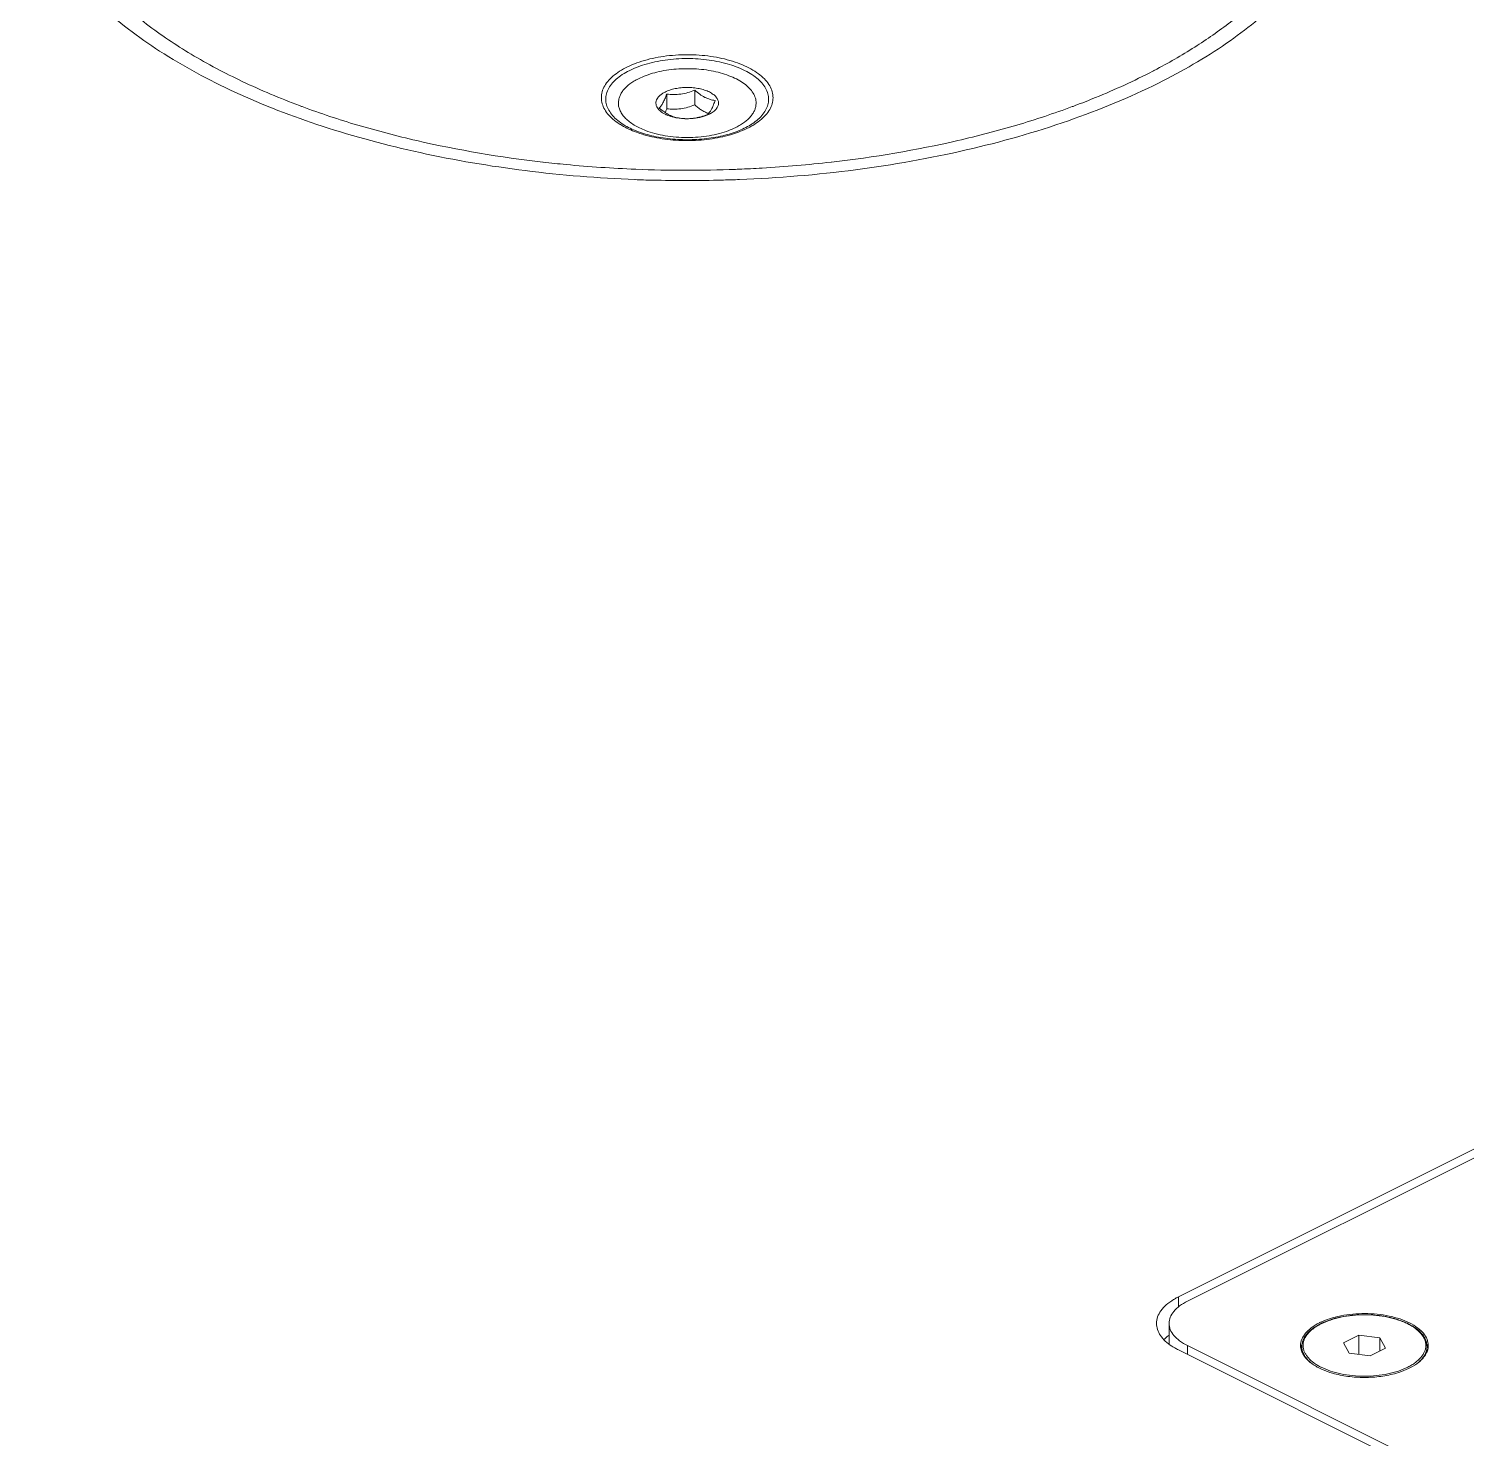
# Model space of a CAD drawing. Header units: millimetres. Extents: x 0 to 9253, y 0 to 2730.
# Drawn here: x 2933.3 to 3048.1, y 2234.9 to 2347.5 of the extents above; entities that cross this region are included whole.
import ezdxf

# ---------------------------------------------------------------- set-up
doc = ezdxf.new("R2010")
doc.units = ezdxf.units.MM
doc.layers.get('0').update_dxf_attribs({"lineweight": 13})

# ---------------------------------------------------------------- blocks, each defined once
blk = doc.blocks.new('A$C73496000')
for p, q in [((-29.5, -1.01), (-29.5, -2.18)), ((-27.26, -0.71), (-27.26, -1.88)), ((-33.17, -3.3), (-33.17, -3.3)), ((-22.55, -3.3), (-22.55, -3.3))]:
    blk.add_line(p, q)
for centre, radius, start, end in [((-30.14, 1.48), 5.8, 237.4381, 240.9419), ((-27.89, 1.66), 4.64, 262.37, 262.9692), ((-27.89, 1.72), 4.7, 262.969, 263.5057), ((-27.87, 1.91), 4.89, 263.5341, 267.8225), ((-27.86, 1.99), 4.97, 267.8168, 269.1968), ((-27.86, 2), 4.98, 269.1913, 273.3539), ((-27.25, -0.3), 2.58, 293.6648, 296.55), ((-25.31, -0.18), 2.53, 249.5481, 249.753), ((-25.31, -0.18), 2.53, 249.7532, 250.4657), ((-27.01, -1.79), 1.16, 318.1032, 318.6973), ((-25.52, 1.38), 5.69, 298.8557, 302.5952)]:
    blk.add_arc(centre, radius, start, end)
for points, knots in [([(-33.27, -3.41), (-33.45, -3.29), (-33.8, -3.04), (-34.22, -2.61), (-34.53, -2.15), (-34.7, -1.67), (-34.74, -1.18), (-34.63, -0.69), (-34.39, -0.21), (-34.02, 0.23), (-33.54, 0.64), (-32.95, 1.02), (-32.26, 1.35), (-31.2, 1.73), (-29.72, 2.05), (-28.49, 2.13), (-27.86, 2.13)], [0, 0, 0, 0, 0.060741, 0.115522, 0.165007, 0.210569, 0.254278, 0.298617, 0.345922, 0.397933, 0.45565, 0.519432, 0.589136, 0.664247, 0.827173, 1, 1, 1, 1]), ([(-33.17, -3.3), (-33.34, -3.19), (-33.63, -2.95), (-33.99, -2.54), (-34.24, -2.11), (-34.37, -1.66), (-34.37, -1.2), (-34.24, -0.75), (-34, -0.31), (-33.64, 0.09), (-33.17, 0.47), (-32.39, 0.95), (-31.2, 1.41), (-29.59, 1.75), (-28.45, 1.83), (-27.86, 1.83)], [0, 0, 0, 0, 0.05874, 0.111788, 0.159975, 0.204822, 0.248462, 0.293292, 0.341448, 0.394456, 0.453152, 0.517791, 0.66362, 0.827059, 1, 1, 1, 1]), ([(-27.86, 2.13), (-27.23, 2.13), (-26, 2.05), (-24.53, 1.73), (-23.47, 1.35), (-22.78, 1.02), (-22.19, 0.64), (-21.7, 0.23), (-21.33, -0.21), (-21.09, -0.69), (-20.99, -1.18), (-21.02, -1.67), (-21.2, -2.15), (-21.5, -2.61), (-21.93, -3.04), (-22.27, -3.29), (-22.46, -3.41)], [0, 0, 0, 0, 0.172833, 0.335756, 0.410866, 0.480569, 0.544349, 0.602064, 0.654073, 0.701376, 0.745714, 0.789424, 0.834986, 0.884474, 0.939256, 1, 1, 1, 1]), ([(-27.86, 1.83), (-27.28, 1.83), (-26.13, 1.75), (-24.53, 1.41), (-23.34, 0.95), (-22.56, 0.47), (-22.09, 0.09), (-21.73, -0.31), (-21.48, -0.75), (-21.35, -1.2), (-21.35, -1.66), (-21.48, -2.11), (-21.73, -2.54), (-22.09, -2.95), (-22.39, -3.19), (-22.55, -3.3)], [0, 0, 0, 0, 0.172947, 0.336385, 0.482211, 0.546848, 0.605542, 0.658548, 0.706702, 0.751531, 0.795171, 0.840019, 0.888207, 0.941257, 1, 1, 1, 1]), ([(-33.36, -1.73), (-33.36, -1.64), (-33.34, -1.46), (-33.26, -1.19), (-33.13, -0.92), (-32.87, -0.57), (-32.52, -0.26), (-32.11, 0.02), (-31.88, 0.15), (-31.75, 0.21)], [0, 0, 0, 0, 0.102118, 0.207106, 0.317503, 0.435314, 0.697705, 0.843973, 1, 1, 1, 1]), ([(-22.36, -1.73), (-22.36, -1.66), (-22.37, -1.53), (-22.43, -1.25), (-22.59, -0.91), (-22.89, -0.53), (-23.3, -0.18), (-23.8, 0.14), (-24.39, 0.41), (-25.05, 0.64), (-25.77, 0.82), (-26.53, 0.95), (-27.33, 1.01), (-28.13, 1.02), (-28.93, 0.98), (-29.71, 0.87), (-30.45, 0.71), (-31.13, 0.49), (-31.55, 0.31), (-31.75, 0.21)], [0, 0, 0, 0, 0.019029, 0.038363, 0.07896, 0.123687, 0.173594, 0.229061, 0.289952, 0.355752, 0.425673, 0.49873, 0.573805, 0.6497, 0.725184, 0.799045, 0.870125, 0.937404, 1, 1, 1, 1]), ([(-30.19, -2.19), (-30.23, -2.14), (-30.3, -2.03), (-30.36, -1.84), (-30.37, -1.66), (-30.32, -1.47), (-30.21, -1.29), (-30.06, -1.13), (-29.86, -0.98), (-29.71, -0.89), (-29.63, -0.85)], [0, 0, 0, 0, 0.119822, 0.23012, 0.336539, 0.44566, 0.563395, 0.693858, 0.839295, 1, 1, 1, 1]), ([(-30.09, -2.13), (-30.04, -2.08), (-29.93, -1.95), (-29.78, -1.7), (-29.63, -1.38), (-29.54, -1.14), (-29.5, -1.01)], [0, 0, 0, 0, 0.172251, 0.394484, 0.674182, 1, 1, 1, 1]), ([(-29.63, -0.85), (-29.51, -0.79), (-29.24, -0.68), (-28.81, -0.57), (-28.35, -0.5), (-27.86, -0.47), (-27.38, -0.5), (-26.91, -0.57), (-26.48, -0.68), (-26.1, -0.83), (-25.79, -1.02), (-25.55, -1.23), (-25.42, -1.44), (-25.37, -1.61), (-25.36, -1.73), (-25.37, -1.86), (-25.42, -2.02), (-25.55, -2.23), (-25.79, -2.45), (-25.99, -2.56), (-26.09, -2.62)], [0, 0, 0, 0, 0.067708, 0.141686, 0.220117, 0.300861, 0.381603, 0.460036, 0.53401, 0.601719, 0.661917, 0.714225, 0.759575, 0.780504, 0.80086, 0.821216, 0.842144, 0.887493, 0.939804, 1, 1, 1, 1]), ([(-29.5, -1.01), (-29.31, -1.03), (-28.94, -1.06), (-28.37, -1.03), (-27.81, -0.91), (-27.45, -0.78), (-27.26, -0.71)], [0, 0, 0, 0, 0.24298, 0.491111, 0.744094, 1, 1, 1, 1]), ([(-27.26, -0.71), (-27.14, -0.82), (-26.88, -1.03), (-26.53, -1.24), (-26.25, -1.37), (-25.98, -1.46), (-25.77, -1.51), (-25.63, -1.53)], [0, 0, 0, 0, 0.276541, 0.536549, 0.659077, 0.776703, 1, 1, 1, 1]), ([(-31.19, -3.92), (-31.35, -3.86), (-31.66, -3.73), (-32.09, -3.5), (-32.47, -3.24), (-32.79, -2.97), (-33.04, -2.68), (-33.22, -2.37), (-33.34, -2.05), (-33.36, -1.84), (-33.36, -1.73)], [0, 0, 0, 0, 0.160213, 0.309991, 0.448756, 0.576423, 0.69356, 0.801536, 0.90263, 1, 1, 1, 1]), ([(-28.51, -2.94), (-28.69, -2.92), (-29.04, -2.85), (-29.45, -2.71), (-29.73, -2.57), (-29.96, -2.42), (-30.11, -2.29), (-30.19, -2.19)], [0, 0, 0, 0, 0.293828, 0.562902, 0.685624, 0.79951, 1, 1, 1, 1]), ([(-28.46, -2.94), (-28.6, -2.92), (-28.8, -2.88), (-29.07, -2.78), (-29.36, -2.66), (-29.7, -2.44), (-29.96, -2.24), (-30.09, -2.13)], [0, 0, 0, 0, 0.223297, 0.340923, 0.463451, 0.723459, 1, 1, 1, 1]), ([(-29.61, -2.49), (-29.6, -2.47), (-29.56, -2.36), (-29.52, -2.26), (-29.5, -2.18)], [0, 0, 0, 0, 0.241654, 1, 1, 1, 1]), ([(-29.5, -2.18), (-29.31, -2.2), (-28.94, -2.23), (-28.37, -2.2), (-27.81, -2.07), (-27.45, -1.95), (-27.26, -1.88)], [0, 0, 0, 0, 0.242978, 0.49111, 0.744097, 1, 1, 1, 1]), ([(-27.26, -1.88), (-27.18, -1.95), (-27.01, -2.09), (-26.74, -2.28), (-26.47, -2.44), (-26.28, -2.52), (-26.19, -2.55)], [0, 0, 0, 0, 0.265636, 0.522345, 0.767559, 1, 1, 1, 1]), ([(-25.63, -1.53), (-25.67, -1.64), (-25.75, -1.85), (-25.87, -2.14), (-26, -2.37), (-26.09, -2.5), (-26.14, -2.55)], [0, 0, 0, 0, 0.309873, 0.584886, 0.81492, 1, 1, 1, 1]), ([(-23.97, -3.68), (-23.85, -3.61), (-23.62, -3.49), (-23.2, -3.21), (-22.85, -2.89), (-22.6, -2.54), (-22.46, -2.28), (-22.38, -2.01), (-22.36, -1.82), (-22.36, -1.73)], [0, 0, 0, 0, 0.156027, 0.302295, 0.564686, 0.682497, 0.792894, 0.897882, 1, 1, 1, 1]), ([(-33.17, -3.3), (-32.86, -3.53), (-32.11, -3.92), (-30.84, -4.34), (-29.4, -4.6), (-28.38, -4.66), (-27.86, -4.66)], [0, 0, 0, 0, 0.208445, 0.451639, 0.719441, 1, 1, 1, 1]), ([(-26.23, -2.64), (-26.41, -2.71), (-26.78, -2.84), (-27.34, -2.96), (-27.91, -2.99), (-28.28, -2.97), (-28.46, -2.94)], [0, 0, 0, 0, 0.255906, 0.508889, 0.75702, 1, 1, 1, 1]), ([(-27.86, -4.66), (-27.34, -4.66), (-26.33, -4.6), (-24.88, -4.34), (-23.61, -3.92), (-22.87, -3.53), (-22.55, -3.3)], [0, 0, 0, 0, 0.280551, 0.548349, 0.791545, 1, 1, 1, 1]), ([(-26.21, -2.67), (-26.31, -2.71), (-26.52, -2.79), (-26.97, -2.91), (-27.33, -2.96), (-27.57, -2.97)], [0, 0, 0, 0, 0.230379, 0.476336, 1, 1, 1, 1]), ([(-26.15, -2.56), (-26.16, -2.57), (-26.18, -2.6), (-26.21, -2.63), (-26.23, -2.64)], [0, 0, 0, 0, 0.261846, 1, 1, 1, 1]), ([(-31.32, -4.26), (-31.47, -4.22), (-32.03, -4.04), (-32.58, -3.8), (-32.96, -3.59)], [0, 0, 0, 0, 0.265035, 1, 1, 1, 1]), ([(-27.86, -4.73), (-28.46, -4.73), (-29.63, -4.65), (-30.77, -4.42), (-31.32, -4.26)], [0, 0, 0, 0, 0.5132, 1, 1, 1, 1]), ([(-24.54, -3.92), (-24.78, -4.02), (-25.3, -4.18), (-26.12, -4.35), (-26.98, -4.46), (-27.86, -4.49), (-28.75, -4.46), (-29.61, -4.35), (-30.42, -4.18), (-30.94, -4.02), (-31.19, -3.92)], [0, 0, 0, 0, 0.11643, 0.240073, 0.368753, 0.500006, 0.63126, 0.759938, 0.883585, 1, 1, 1, 1]), ([(-24.41, -4.26), (-24.95, -4.42), (-26.1, -4.65), (-27.26, -4.73), (-27.86, -4.73)], [0, 0, 0, 0, 0.486811, 1, 1, 1, 1]), ([(-23.97, -3.68), (-24.02, -3.7), (-24.2, -3.79), (-24.39, -3.87), (-24.54, -3.92)], [0, 0, 0, 0, 0.242789, 1, 1, 1, 1]), ([(-22.78, -3.6), (-22.9, -3.67), (-23.42, -3.93), (-23.98, -4.13), (-24.41, -4.26)], [0, 0, 0, 0, 0.234823, 1, 1, 1, 1])]:
    blk.add_open_spline(points, degree=3, knots=knots)

msp = doc.modelspace()

# ---------------------------------------------------------------- linework, layer by layer
for p, q in [((2974.34, 2336.82), (2974.37, 2336.82)), ((2974.35, 2336.83), (2974.37, 2336.82)), ((2997.38, 2336.82), (2997.41, 2336.83)), ((2997.38, 2336.82), (2997.41, 2336.82)), ((2981.75, 2336.25), (2981.77, 2336.25)), ((2981.75, 2336.25), (2981.77, 2336.25)), ((2988.67, 2335.38), (2988.77, 2335.39)), ((2988.67, 2335.38), (2988.78, 2335.39)), ((3025.12, 2246.18), (3159.47, 2313.36)), ((3160.18, 2313), (3025.83, 2245.83)), ((3025.12, 2246.18), (3025.12, 2245.38)), ((3024.37, 2244.06), (3024.37, 2242.4)), ((3039.52, 2243.13), (3038.3, 2242.52)), ((3038.3, 2242.52), (3038.75, 2241.68)), ((3039.52, 2243.13), (3039.52, 2241.58)), ((3041.2, 2242.91), (3039.52, 2243.13)), ((3041.2, 2242.91), (3041.2, 2241.84)), ((3041.65, 2242.07), (3041.2, 2242.91)), ((3025.12, 2241.94), (3047.75, 2230.63)), ((3025.83, 2242.29), (3025.83, 2241.59)), ((3048.46, 2230.98), (3025.83, 2242.29)), ((3034.97, 2242.21), (3034.97, 2242.13)), ((3038.75, 2241.68), (3040.42, 2241.46)), ((3040.42, 2241.46), (3041.65, 2242.07)), ((3044.97, 2242.21), (3044.97, 2242.13))]:
    msp.add_line(p, q)
for centre, radius, start, end in [((3000.45, 2387.6), 49.04, 297.4582, 297.6338), ((2977.59, 2401.8), 64.58, 249.4282, 249.6341), ((2994.17, 2401.79), 64.57, 290.3656, 290.5727), ((2985.88, 2439.21), 103.04, 267.7161, 272.1436), ((2985.9, 2438.7), 102.53, 272.1449, 272.2962), ((2985.86, 2441.08), 105.74, 267.7468, 268.4989), ((2985.88, 2441.75), 106.4, 268.5004, 271.502), ((2985.89, 2441.48), 106.13, 271.5596, 272.2495), ((3038.64, 2239.55), 5.08, 115.8955, 116.5635), ((3038.65, 2239.75), 4.78, 116.5644, 117.029), ((3026.18, 2240.63), 3.08, 133.0662, 136.0785), ((3027.2, 2246.22), 4.76, 236.7667, 238.6338), ((3036.22, 2241.85), 1.35, 165.2311, 170.2174), ((3036.32, 2241.82), 1.45, 157.9442, 163.8656), ((3036.26, 2241.84), 1.39, 163.9035, 165.2463), ((3036.22, 2242.21), 1.25, 180.0018, 183.3021), ((3043.61, 2241.82), 1.47, 17.8428, 22.02), ((3043.72, 2242.21), 1.25, 356.6977, 359.998), ((3043.66, 2241.83), 1.41, 16.0976, 17.8255), ((3043.72, 2241.85), 1.36, 9.8013, 16.1227), ((3038.09, 2244.07), 3.97, 236.8497, 237.4592), ((3038.54, 2244.64), 4.56, 239.7233, 243.4568), ((3041.85, 2244.06), 3.97, 302.535, 303.0878)]:
    msp.add_arc(centre, radius, start, end)
for points, knots in [([(2934.28, 2361.97), (2934.28, 2361.47), (2934.34, 2360.47), (2934.69, 2358.45), (2935.59, 2355.93), (2937.34, 2353.05), (2939.74, 2350.3), (2942.74, 2347.71), (2946.31, 2345.32), (2950.41, 2343.16), (2953.36, 2341.92), (2954.9, 2341.34)], [0, 0, 0, 0, 0.04842, 0.097324, 0.19825, 0.306123, 0.423231, 0.55093, 0.689775, 0.839669, 1, 1, 1, 1]), ([(3023.19, 2344.15), (3024.29, 2344.73), (3026.38, 2345.92), (3029.24, 2347.92), (3031.72, 2350.04), (3033.78, 2352.28), (3035.42, 2354.61), (3036.6, 2357.02), (3037.32, 2359.48), (3037.48, 2361.15), (3037.48, 2361.97)], [0, 0, 0, 0, 0.155169, 0.300626, 0.436363, 0.562762, 0.680671, 0.791468, 0.8971, 1, 1, 1, 1]), ([(2933.28, 2357.81), (2933.77, 2356.28), (2935.33, 2353.2), (2938.96, 2349.12), (2943.86, 2345.42), (2949.88, 2342.19), (2956.87, 2339.5), (2964.66, 2337.42), (2973.02, 2336.01), (2978.78, 2335.54), (2981.71, 2335.43)], [0, 0, 0, 0, 0.085705, 0.181795, 0.290584, 0.412494, 0.546586, 0.690968, 0.843098, 1, 1, 1, 1]), ([(3023.53, 2343.14), (3025.41, 2344.08), (3028.86, 2346.07), (3033.29, 2349.61), (3036.59, 2353.49), (3038.02, 2356.37), (3038.47, 2357.81)], [0, 0, 0, 0, 0.293203, 0.556086, 0.789816, 1, 1, 1, 1]), ([(3016.86, 2341.34), (3017.4, 2341.54), (3019.51, 2342.37), (3021.57, 2343.31), (3023.06, 2344.08)], [0, 0, 0, 0, 0.258322, 1, 1, 1, 1]), ([(2990.05, 2335.43), (2993.15, 2335.55), (2999.24, 2336.06), (3008.04, 2337.61), (3016.16, 2339.91), (3021.2, 2341.98), (3023.53, 2343.14)], [0, 0, 0, 0, 0.268925, 0.528833, 0.774141, 1, 1, 1, 1]), ([(2955.12, 2341.26), (2956.58, 2340.71), (2959.61, 2339.71), (2965.98, 2338.05), (2970.96, 2337.21), (2974.34, 2336.82)], [0, 0, 0, 0, 0.236483, 0.483168, 1, 1, 1, 1]), ([(2997.41, 2336.82), (3000.8, 2337.21), (3005.77, 2338.05), (3012.15, 2339.71), (3015.18, 2340.71), (3016.64, 2341.26)], [0, 0, 0, 0, 0.516832, 0.763517, 1, 1, 1, 1]), ([(2974.37, 2336.82), (2974.98, 2336.75), (2977.44, 2336.49), (2979.9, 2336.33), (2981.75, 2336.25)], [0, 0, 0, 0, 0.248344, 1, 1, 1, 1]), ([(2990, 2336.25), (2990.62, 2336.28), (2993.09, 2336.4), (2995.55, 2336.61), (2997.38, 2336.82)], [0, 0, 0, 0, 0.251455, 1, 1, 1, 1]), ([(3024.73, 2245.96), (3024.52, 2245.84), (3024.15, 2245.57), (3023.71, 2245.11), (3023.43, 2244.6), (3023.37, 2244.23), (3023.37, 2244.06)], [0, 0, 0, 0, 0.295603, 0.555814, 0.786567, 1, 1, 1, 1]), ([(3025.12, 2246.18), (3025.09, 2246.17), (3024.95, 2246.1), (3024.82, 2246.02), (3024.73, 2245.96)], [0, 0, 0, 0, 0.255681, 1, 1, 1, 1]), ([(3025.83, 2245.83), (3025.61, 2245.72), (3025.22, 2245.49), (3024.74, 2245.06), (3024.44, 2244.58), (3024.37, 2244.23), (3024.37, 2244.06)], [0, 0, 0, 0, 0.302467, 0.565523, 0.793418, 1, 1, 1, 1]), ([(3043.58, 2244.1), (3043.33, 2244.22), (3042.8, 2244.44), (3041.61, 2244.75), (3040.01, 2244.9), (3038.41, 2244.76), (3037.21, 2244.46), (3036.67, 2244.24), (3036.42, 2244.12)], [0, 0, 0, 0, 0.112365, 0.235147, 0.498953, 0.76334, 0.886739, 1, 1, 1, 1]), ([(3036.46, 2244.03), (3036.64, 2244.12), (3037.03, 2244.28), (3037.65, 2244.48), (3038.31, 2244.62), (3039.02, 2244.72), (3039.74, 2244.76), (3040.46, 2244.75), (3041.18, 2244.69), (3041.87, 2244.58), (3042.52, 2244.41), (3043.12, 2244.2), (3043.65, 2243.95), (3044.11, 2243.66), (3044.48, 2243.34), (3044.76, 2242.98), (3044.91, 2242.66), (3044.96, 2242.4), (3044.97, 2242.27), (3044.97, 2242.21)], [0, 0, 0, 0, 0.06245, 0.129395, 0.20002, 0.273337, 0.348228, 0.423507, 0.497972, 0.570456, 0.63988, 0.705308, 0.766019, 0.821586, 0.871979, 0.917684, 0.959777, 0.980007, 1, 1, 1, 1]), ([(3036.51, 2244.03), (3036.75, 2244.15), (3037.27, 2244.35), (3038.11, 2244.58), (3039.02, 2244.71), (3039.97, 2244.76), (3040.92, 2244.71), (3041.83, 2244.58), (3042.55, 2244.39), (3043.08, 2244.19), (3043.43, 2244.03), (3043.76, 2243.86), (3044.04, 2243.66), (3044.29, 2243.46), (3044.5, 2243.24), (3044.66, 2243.01), (3044.78, 2242.78), (3044.86, 2242.54), (3044.88, 2242.29), (3044.86, 2242.05), (3044.78, 2241.81), (3044.66, 2241.57), (3044.5, 2241.35), (3044.29, 2241.13), (3044.04, 2240.92), (3043.76, 2240.73), (3043.55, 2240.62), (3043.44, 2240.56)], [0, 0, 0, 0, 0.06767, 0.141596, 0.21998, 0.300673, 0.381365, 0.459749, 0.533678, 0.568408, 0.601388, 0.632481, 0.661607, 0.68875, 0.713973, 0.737443, 0.759435, 0.78035, 0.800694, 0.821038, 0.841952, 0.863945, 0.887415, 0.912637, 0.939778, 0.968913, 1, 1, 1, 1]), ([(3023.37, 2244.06), (3023.37, 2243.9), (3023.42, 2243.55), (3023.67, 2243.07), (3024.07, 2242.62), (3024.41, 2242.36), (3024.6, 2242.24)], [0, 0, 0, 0, 0.215973, 0.447853, 0.707159, 1, 1, 1, 1]), ([(3024.37, 2244.06), (3024.37, 2243.9), (3024.44, 2243.54), (3024.74, 2243.06), (3025.22, 2242.63), (3025.61, 2242.4), (3025.83, 2242.29)], [0, 0, 0, 0, 0.206582, 0.434477, 0.697533, 1, 1, 1, 1]), ([(3036.37, 2244.1), (3036.14, 2243.99), (3035.74, 2243.75), (3035.26, 2243.31), (3034.95, 2242.82), (3034.87, 2242.46), (3034.87, 2242.29)], [0, 0, 0, 0, 0.302569, 0.565477, 0.793427, 1, 1, 1, 1]), ([(3034.97, 2242.21), (3034.97, 2242.29), (3034.99, 2242.47), (3035.07, 2242.73), (3035.19, 2242.98), (3035.37, 2243.22), (3035.58, 2243.44), (3035.84, 2243.66), (3036.14, 2243.85), (3036.35, 2243.97), (3036.46, 2244.03)], [0, 0, 0, 0, 0.105005, 0.212309, 0.324205, 0.442477, 0.568498, 0.703191, 0.84707, 1, 1, 1, 1]), ([(3036.25, 2240.7), (3036.15, 2240.76), (3035.97, 2240.87), (3035.73, 2241.06), (3035.52, 2241.27), (3035.35, 2241.48), (3035.21, 2241.7), (3035.12, 2241.92), (3035.07, 2242.15), (3035.07, 2242.38), (3035.11, 2242.61), (3035.22, 2242.92), (3035.41, 2243.21), (3035.67, 2243.47), (3035.9, 2243.66), (3036.17, 2243.85), (3036.37, 2243.96), (3036.47, 2244.01)], [0, 0, 0, 0, 0.075391, 0.146002, 0.211925, 0.273452, 0.331106, 0.38567, 0.438175, 0.489851, 0.542016, 0.595934, 0.71285, 0.777587, 0.846957, 0.921125, 1, 1, 1, 1]), ([(3045.07, 2242.29), (3045.07, 2242.46), (3045, 2242.82), (3044.69, 2243.31), (3044.2, 2243.75), (3043.8, 2243.99), (3043.58, 2244.1)], [0, 0, 0, 0, 0.206581, 0.434476, 0.697533, 1, 1, 1, 1]), ([(3024.07, 2242.88), (3024.1, 2242.9), (3024.19, 2242.98), (3024.29, 2243.06), (3024.37, 2243.12)], [0, 0, 0, 0, 0.24348, 1, 1, 1, 1]), ([(3024.73, 2242.16), (3024.76, 2242.14), (3024.89, 2242.06), (3025.02, 2241.99), (3025.12, 2241.94)], [0, 0, 0, 0, 0.244307, 1, 1, 1, 1]), ([(3034.87, 2242.29), (3034.87, 2242.21), (3034.88, 2242.1), (3034.91, 2241.99), (3034.92, 2241.96)], [0, 0, 0, 0, 0.74699, 1, 1, 1, 1]), ([(3034.92, 2241.96), (3034.93, 2241.93), (3034.97, 2241.78), (3035.04, 2241.64), (3035.1, 2241.55)], [0, 0, 0, 0, 0.242322, 1, 1, 1, 1]), ([(3035.1, 2241.55), (3035.06, 2241.64), (3035, 2241.83), (3034.97, 2242.03), (3034.97, 2242.13)], [0, 0, 0, 0, 0.507161, 1, 1, 1, 1]), ([(3035.69, 2240.92), (3035.58, 2241.01), (3035.39, 2241.19), (3035.17, 2241.49), (3035.02, 2241.81), (3034.98, 2242.03), (3034.97, 2242.13)], [0, 0, 0, 0, 0.28254, 0.539541, 0.776052, 1, 1, 1, 1]), ([(3035.15, 2241.48), (3035.09, 2241.58), (3035, 2241.8), (3034.97, 2242.02), (3034.97, 2242.13)], [0, 0, 0, 0, 0.512155, 1, 1, 1, 1]), ([(3035.1, 2241.55), (3035.14, 2241.47), (3035.37, 2241.16), (3035.67, 2240.91), (3035.92, 2240.74)], [0, 0, 0, 0, 0.226435, 1, 1, 1, 1]), ([(3044.02, 2240.74), (3044.11, 2240.8), (3044.42, 2241.02), (3044.7, 2241.31), (3044.85, 2241.55)], [0, 0, 0, 0, 0.276071, 1, 1, 1, 1]), ([(3044.97, 2242.13), (3044.96, 2242.03), (3044.92, 2241.81), (3044.78, 2241.49), (3044.55, 2241.19), (3044.36, 2241.01), (3044.26, 2240.92)], [0, 0, 0, 0, 0.223975, 0.4605, 0.717504, 1, 1, 1, 1]), ([(3044.97, 2242.13), (3044.97, 2242.02), (3044.94, 2241.8), (3044.85, 2241.58), (3044.8, 2241.48)], [0, 0, 0, 0, 0.487846, 1, 1, 1, 1]), ([(3044.97, 2242.13), (3044.97, 2242.03), (3044.95, 2241.83), (3044.88, 2241.64), (3044.84, 2241.55)], [0, 0, 0, 0, 0.49284, 1, 1, 1, 1]), ([(3044.85, 2241.55), (3044.87, 2241.58), (3044.94, 2241.71), (3045, 2241.85), (3045.03, 2241.96)], [0, 0, 0, 0, 0.259309, 1, 1, 1, 1]), ([(3045.03, 2241.96), (3045.04, 2241.99), (3045.06, 2242.1), (3045.07, 2242.21), (3045.07, 2242.29)], [0, 0, 0, 0, 0.253008, 1, 1, 1, 1]), ([(3035.96, 2240.72), (3035.99, 2240.7), (3036.12, 2240.62), (3036.26, 2240.54), (3036.37, 2240.49)], [0, 0, 0, 0, 0.243039, 1, 1, 1, 1]), ([(3036.37, 2240.49), (3036.45, 2240.45), (3036.79, 2240.29), (3037.15, 2240.16), (3037.42, 2240.08)], [0, 0, 0, 0, 0.237165, 1, 1, 1, 1]), ([(3043.44, 2240.56), (3043.2, 2240.44), (3042.68, 2240.23), (3041.83, 2240.01), (3040.92, 2239.87), (3039.97, 2239.83), (3039.02, 2239.87), (3038.11, 2240.01), (3037.27, 2240.23), (3036.75, 2240.44), (3036.51, 2240.56)], [0, 0, 0, 0, 0.11253, 0.235465, 0.365814, 0.5, 0.634186, 0.764534, 0.887473, 1, 1, 1, 1]), ([(3042.52, 2240.08), (3042.79, 2240.16), (3043.3, 2240.34), (3043.77, 2240.58), (3043.99, 2240.72)], [0, 0, 0, 0, 0.526137, 1, 1, 1, 1]), ([(3037.42, 2240.08), (3037.82, 2239.97), (3038.67, 2239.8), (3039.97, 2239.71), (3041.27, 2239.8), (3042.12, 2239.97), (3042.52, 2240.08)], [0, 0, 0, 0, 0.243533, 0.5, 0.756467, 1, 1, 1, 1])]:
    msp.add_open_spline(points, degree=3, knots=knots)

# ---------------------------------------------------------------- block references
msp.add_blockref('A$C73496000', (3013.74, 2343.27))

doc.saveas('drawing.dxf')
